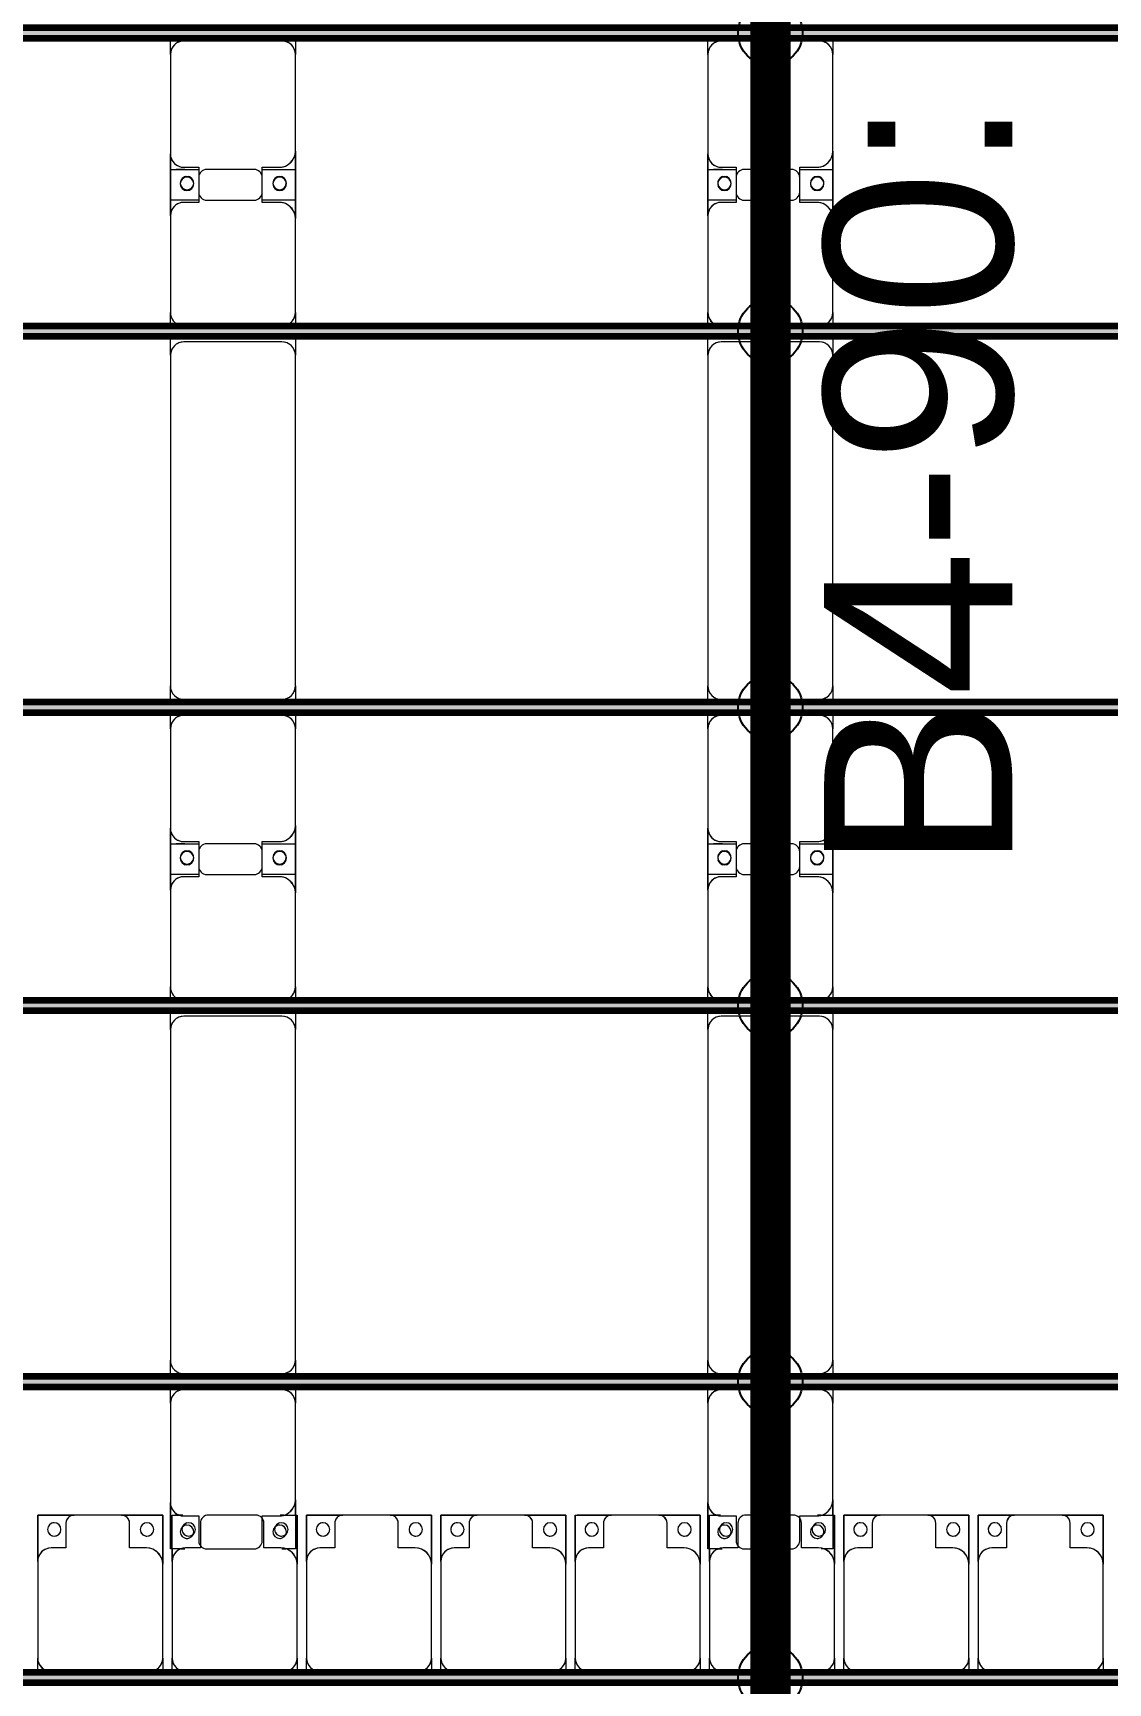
# Model space of a CAD drawing. Header units: millimetres. Extents: x -291190 to 146725, y 19759 to 185158.
# Drawn here: x -41923 to -37923, y 85792 to 91933 of the extents above; entities that cross this region are included whole.
import ezdxf

# ---------------------------------------------------------------- set-up
doc = ezdxf.new("R2010")
doc.units = ezdxf.units.MM
doc.layers.add('A-GENM', color=13, linetype='Continuous', lineweight=9)
doc.layers.add('S-BEAM', color=12, linetype='Continuous', lineweight=9)
doc.layers.add('GC-GHI CHU', color=2, linetype='Continuous')
doc.layers.add('GC-HOP 40x60 GIA CUONG', color=1, linetype='Continuous')
doc.styles.add('GC_VN', font='arial.ttf')

# ---------------------------------------------------------------- blocks, each defined once
blk = doc.blocks.new('Dai phao do pin - DẢI PHAO ĐỠ PIN-V18-KHUNG KẾT CẤU BÈ PIN 4')
at = {"layer": 'A-GENM', "color": 7}
for p, q in [((63459.9, 241.6), (63519.7, 241.6)), ((63459.9, 241.6), (63519.7, 241.6)), ((63469.7, 191.6), (63469.7, -173.4)), ((63879.7, 241.6), (63519.7, 241.6)), ((63879.7, 241.6), (64062.2, 241.6)), ((64062.2, 241.6), (63879.7, 241.6)), ((63947.8, 241.6), (64130.3, 241.6)), ((63947.8, 116.2), (63947.8, 241.6)), ((64130.3, 241.6), (63947.8, 241.6)), ((64062.2, 241.6), (64062.2, 116.2)), ((64480.3, 241.6), (64130.3, 241.6)), ((64480.3, 241.6), (64529.9, 241.6)), ((64480.3, 241.6), (64529.9, 241.6)), ((64569.9, 241.6), (64639.7, 241.6)), ((64569.9, 241.6), (64639.7, 241.6)), ((64589.7, 191.6), (64589.7, -173.4)), ((65870.3, 241.6), (64639.7, 241.6)), ((65870.3, 241.6), (65929.9, 241.6)), ((65870.3, 241.6), (65929.9, 241.6)), ((65920.3, -173.4), (65920.3, 191.6)), ((65969.9, 241.6), (66029.7, 241.6)), ((65969.9, 241.6), (66029.7, 241.6)), ((65979.7, 191.6), (65979.7, -173.4)), ((66389.7, 241.6), (66029.7, 241.6)), ((66389.7, 241.6), (66572.2, 241.6)), ((66572.2, 241.6), (66389.7, 241.6)), ((66457.8, 241.6), (66640.3, 241.6)), ((66457.8, 116.2), (66457.8, 241.6)), ((66640.3, 241.6), (66457.8, 241.6)), ((66572.2, 241.6), (66572.2, 116.2)), ((66990.3, 241.6), (66640.3, 241.6)), ((66990.3, 241.6), (67039.9, 241.6)), ((66990.3, 241.6), (67039.9, 241.6)), ((67079.9, 241.6), (67149.7, 241.6)), ((67079.9, 241.6), (67149.7, 241.6)), ((67099.7, 191.6), (67099.7, -173.4)), ((68380.3, 241.6), (67149.7, 241.6)), ((68380.3, 241.6), (68439.9, 241.6)), ((68380.3, 241.6), (68439.9, 241.6)), ((68430.3, -173.4), (68430.3, 191.6)), ((68479.9, 241.6), (68539.7, 241.6)), ((68479.9, 241.6), (68539.7, 241.6)), ((68489.7, 191.6), (68489.7, -173.4)), ((68899.7, 241.6), (68539.7, 241.6)), ((68899.7, 241.6), (69082.2, 241.6)), ((68956.8, 241.6), (68899.7, 241.6)), ((69082.2, 241.6), (69082.2, 198.3)), ((63939.7, 118.2), (63939.7, 181.6)), ((64070.3, 181.6), (64070.3, 118.2)), ((66449.7, 118.2), (66449.7, 181.6)), ((66580.3, 181.6), (66580.3, 118.2)), ((68959.7, 118.2), (68959.7, 181.6)), ((64032.2, 118.2), (63939.7, 118.2)), ((63947.8, 88.2), (63947.8, -88.2)), ((64070.3, 118.2), (63977.8, 118.2)), ((64062.2, -88.2), (64062.2, 88.2)), ((66542.2, 118.2), (66449.7, 118.2)), ((66457.8, 88.2), (66457.8, -88.2)), ((66580.3, 118.2), (66487.8, 118.2)), ((66572.2, -88.2), (66572.2, 88.2)), ((69052.2, 118.2), (68959.7, 118.2)), ((69082.2, -88.2), (69082.2, 88.2)), ((63939.7, -173.4), (63939.7, -118.2)), ((63939.7, -118.2), (64032.2, -118.2)), ((63947.8, -223.4), (63947.8, -116.2)), ((63977.8, -118.2), (64070.3, -118.2)), ((64062.2, -116.2), (64062.2, -223.4)), ((64070.3, -118.2), (64070.3, -173.4)), ((66449.7, -173.4), (66449.7, -118.2)), ((66449.7, -118.2), (66542.2, -118.2)), ((66457.8, -223.4), (66457.8, -116.2)), ((66487.8, -118.2), (66580.3, -118.2)), ((66572.2, -116.2), (66572.2, -223.4)), ((66580.3, -118.2), (66580.3, -173.4)), ((68959.7, -173.4), (68959.7, -118.2)), ((68959.7, -118.2), (69052.2, -118.2)), ((63947.8, -169.2), (63947.8, -202)), ((66457.8, -169.2), (66457.8, -202)), ((69082.2, -170.3), (69082.2, -223.4)), ((69082.2, -183.7), (69082.2, -170.3)), ((63519.7, -223.4), (63459.9, -223.4)), ((63519.7, -223.4), (63459.9, -223.4)), ((63519.7, -223.4), (63889.7, -223.4)), ((64062.2, -223.4), (63889.7, -223.4)), ((63889.7, -223.4), (64062.2, -223.4)), ((64120.3, -223.4), (63947.8, -223.4)), ((63947.8, -223.4), (64120.3, -223.4)), ((64120.3, -223.4), (64480.3, -223.4)), ((64529.9, -223.4), (64480.3, -223.4)), ((64529.9, -223.4), (64480.3, -223.4)), ((64639.7, -223.4), (64569.9, -223.4)), ((64639.7, -223.4), (64569.9, -223.4)), ((64639.7, -223.4), (65870.3, -223.4)), ((65929.9, -223.4), (65870.3, -223.4)), ((65929.9, -223.4), (65870.3, -223.4)), ((66029.7, -223.4), (65969.9, -223.4)), ((66029.7, -223.4), (65969.9, -223.4)), ((66029.7, -223.4), (66399.7, -223.4)), ((66572.2, -223.4), (66399.7, -223.4)), ((66399.7, -223.4), (66572.2, -223.4)), ((66630.3, -223.4), (66457.8, -223.4)), ((66457.8, -223.4), (66630.3, -223.4)), ((66630.3, -223.4), (66990.3, -223.4)), ((67039.9, -223.4), (66990.3, -223.4)), ((67039.9, -223.4), (66990.3, -223.4)), ((67149.7, -223.4), (67079.9, -223.4)), ((67149.7, -223.4), (67079.9, -223.4)), ((67149.7, -223.4), (68380.3, -223.4)), ((68439.9, -223.4), (68380.3, -223.4)), ((68439.9, -223.4), (68380.3, -223.4)), ((68539.7, -223.4), (68479.9, -223.4)), ((68539.7, -223.4), (68479.9, -223.4)), ((68539.7, -223.4), (68909.7, -223.4)), ((69082.2, -223.4), (68909.7, -223.4)), ((68909.7, -223.4), (69082.2, -223.4))]:
    blk.add_line(p, q, dxfattribs=at)
for centre, radius, start, end in [((63519.7, 191.6), 50, 90, 180), ((63519.7, 191.6), 50, 105, 172.25633), ((63879.7, 181.6), 60, 360, 90), ((63879.7, 181.6), 60, 45, 60), ((63879.7, 181.6), 60, 360, 60), ((63879.7, 181.6), 60, 45, 60), ((63998.6, 183.2), 25, 0, 180), ((63998.6, 183.2), 25, 360, 165), ((64001.4, 183.2), 25, 360, 180), ((64001.4, 183.2), 25, 90, 180), ((64001.4, 183.2), 25, 15, 75), ((64130.3, 181.6), 60, 90, 180), ((64130.3, 181.6), 60, 120, 180), ((64480.3, 191.6), 50, 360, 90), ((64480.3, 191.6), 50, 7.74367, 75), ((64639.7, 191.6), 50, 90, 180), ((64639.7, 191.6), 50, 150, 165), ((64639.7, 191.6), 50, 105, 120), ((65870.3, 191.6), 50, 360, 90), ((65870.3, 191.6), 50, 60, 90), ((65870.3, 191.6), 50, 15, 30), ((66029.7, 191.6), 50, 90, 180), ((66029.7, 191.6), 50, 105, 172.25633), ((66389.7, 181.6), 60, 360, 90), ((66389.7, 181.6), 60, 45, 60), ((66389.7, 181.6), 60, 360, 60), ((66389.7, 181.6), 60, 45, 60), ((66508.6, 183.2), 25, 0, 180), ((66508.6, 183.2), 25, 360, 165), ((66511.4, 183.2), 25, 0, 180), ((66511.4, 183.2), 25, 90, 180), ((66511.4, 183.2), 25, 15, 75), ((66640.3, 181.6), 60, 90, 180), ((66640.3, 181.6), 60, 120, 180), ((66990.3, 191.6), 50, 360, 90), ((66990.3, 191.6), 50, 7.74367, 75), ((67149.7, 191.6), 50, 90, 180), ((67149.7, 191.6), 50, 150, 165), ((67149.7, 191.6), 50, 105, 120), ((68380.3, 191.6), 50, 360, 90), ((68380.3, 191.6), 50, 60, 90), ((68380.3, 191.6), 50, 15, 30), ((68539.7, 191.6), 50, 90, 180), ((68539.7, 191.6), 50, 105, 172.25633), ((68899.7, 181.6), 60, 360, 90), ((68899.7, 181.6), 60, 45, 60), ((68899.7, 181.6), 60, 360, 60), ((68899.7, 181.6), 60, 45, 60), ((69018.6, 183.2), 25, 0, 180), ((69018.6, 183.2), 25, 60, 165), ((69018.6, 183.2), 25, 37.48356, 45), ((69018.6, 183.2), 25, 360, 15), ((63998.6, 183.2), 25, 180, 360), ((64001.4, 183.2), 25, 180, 0), ((64001.4, 183.2), 25, 180, 270), ((63998.6, 183.2), 25, 210, 255), ((63998.6, 183.2), 25, 270, 360), ((64001.4, 183.2), 25, 285, 330), ((66508.6, 183.2), 25, 180, 0), ((66511.4, 183.2), 25, 180, 0), ((66511.4, 183.2), 25, 180, 270), ((66508.6, 183.2), 25, 210, 255), ((66508.6, 183.2), 25, 270, 360), ((66511.4, 183.2), 25, 285, 330), ((69018.6, 183.2), 25, 180, 0), ((69018.6, 183.2), 25, 180, 195), ((69018.6, 183.2), 25, 210, 255), ((69018.6, 183.2), 25, 285, 315), ((63977.8, 88.2), 30, 90, 180), ((64032.2, 88.2), 30, 360, 90), ((66487.8, 88.2), 30, 90, 180), ((66542.2, 88.2), 30, 360, 90), ((69052.2, 88.2), 30, 360, 90), ((63977.8, -88.2), 30, 180, 270), ((64032.2, -88.2), 30, 270, 360), ((66487.8, -88.2), 30, 180, 270), ((66542.2, -88.2), 30, 270, 360), ((69052.2, -88.2), 30, 270, 360), ((69052.2, -88.2), 30, 285, 300), ((63519.7, -173.4), 50, 180, 270), ((63519.7, -173.4), 50, 180, 255), ((63889.7, -173.4), 50, 270, 360), ((63889.7, -173.4), 50, 285, 360), ((63889.7, -173.4), 50, 315, 0), ((63889.7, -173.4), 50, 315, 0), ((63998.6, -161.8), 25, 0, 180), ((63998.6, -161.8), 25, 180, 360), ((63998.6, -161.8), 25, 105, 165), ((63998.6, -161.8), 25, 195, 360), ((64001.4, -161.8), 25, 0, 180), ((64001.4, -161.8), 25, 105, 180), ((64001.4, -161.8), 25, 180, 0), ((64001.4, -161.8), 25, 180, 270), ((63998.6, -161.8), 25, 360, 75), ((64001.4, -161.8), 25, 15, 75), ((64001.4, -161.8), 25, 285, 345), ((64120.3, -173.4), 50, 180, 270), ((64120.3, -173.4), 50, 180, 255), ((64639.7, -173.4), 50, 180, 270), ((64639.7, -173.4), 50, 180, 210), ((65870.3, -173.4), 50, 270, 360), ((65870.3, -173.4), 50, 330, 360), ((66029.7, -173.4), 50, 180, 270), ((66029.7, -173.4), 50, 180, 255), ((66399.7, -173.4), 50, 270, 360), ((66399.7, -173.4), 50, 285, 360), ((66399.7, -173.4), 50, 315, 0), ((66399.7, -173.4), 50, 315, 0), ((66508.6, -161.8), 25, 0, 180), ((66508.6, -161.8), 25, 180, 0), ((66508.6, -161.8), 25, 105, 165), ((66508.6, -161.8), 25, 195, 360), ((66511.4, -161.8), 25, 0, 180), ((66511.4, -161.8), 25, 105, 180), ((66511.4, -161.8), 25, 180, 360), ((66511.4, -161.8), 25, 180, 270), ((66508.6, -161.8), 25, 360, 75), ((66511.4, -161.8), 25, 15, 75), ((66511.4, -161.8), 25, 285, 345), ((66630.3, -173.4), 50, 180, 270), ((66630.3, -173.4), 50, 180, 255), ((67149.7, -173.4), 50, 180, 270), ((67149.7, -173.4), 50, 180, 210), ((68380.3, -173.4), 50, 270, 360), ((68380.3, -173.4), 50, 330, 360), ((68539.7, -173.4), 50, 180, 270), ((68539.7, -173.4), 50, 180, 255), ((68909.7, -173.4), 50, 270, 360), ((68909.7, -173.4), 50, 285, 360), ((69018.6, -161.8), 25, 0, 180), ((69018.6, -161.8), 25, 180, 0), ((69018.6, -161.8), 25, 180, 240), ((69018.6, -161.8), 25, 105, 165), ((69018.6, -161.8), 25, 45, 90), ((69018.6, -161.8), 25, 300, 315), ((69018.6, -161.8), 25, 360, 15), ((69018.6, -161.8), 25, 345, 360), ((64120.3, -173.4), 50, 210, 225), ((64120.3, -173.4), 50, 210, 225), ((64480.3, -173.4), 50, 270, 345), ((64480.3, -173.4), 50, 285, 345), ((64639.7, -173.4), 50, 240, 270), ((65870.3, -173.4), 50, 285, 300), ((66630.3, -173.4), 50, 210, 225), ((66630.3, -173.4), 50, 210, 225), ((66990.3, -173.4), 50, 270, 345), ((66990.3, -173.4), 50, 285, 345), ((67149.7, -173.4), 50, 240, 270), ((68380.3, -173.4), 50, 285, 300), ((68909.7, -173.4), 50, 315, 330), ((68909.7, -173.4), 50, 315, 330)]:
    blk.add_arc(centre, radius, start, end, dxfattribs=at)
blk = doc.blocks.new('Dai phao do pin - DẢI PHAO ĐỠ PIN-51784-KHUNG KẾT CẤU BÈ PIN 4')
at = {"layer": 'A-GENM', "color": 7}
for p, q in [((63459.9, 241.6), (63519.7, 241.6)), ((63459.9, 241.6), (63519.7, 241.6)), ((63469.7, 191.6), (63469.7, -173.4)), ((63879.7, 241.6), (63519.7, 241.6)), ((63879.7, 241.6), (64062.2, 241.6)), ((64062.2, 241.6), (63879.7, 241.6)), ((63947.8, 241.6), (64130.3, 241.6)), ((63947.8, 116.2), (63947.8, 241.6)), ((64130.3, 241.6), (63947.8, 241.6)), ((64062.2, 241.6), (64062.2, 116.2)), ((64480.3, 241.6), (64130.3, 241.6)), ((64480.3, 241.6), (64529.9, 241.6)), ((64480.3, 241.6), (64529.9, 241.6)), ((64569.9, 241.6), (64639.7, 241.6)), ((64569.9, 241.6), (64639.7, 241.6)), ((64589.7, 191.6), (64589.7, -173.4)), ((65870.3, 241.6), (64639.7, 241.6)), ((65870.3, 241.6), (65929.9, 241.6)), ((65870.3, 241.6), (65929.9, 241.6)), ((65920.3, -173.4), (65920.3, 191.6)), ((65969.9, 241.6), (66029.7, 241.6)), ((65969.9, 241.6), (66029.7, 241.6)), ((65979.7, 191.6), (65979.7, -173.4)), ((66389.7, 241.6), (66029.7, 241.6)), ((66389.7, 241.6), (66572.2, 241.6)), ((66572.2, 241.6), (66389.7, 241.6)), ((66457.8, 241.6), (66640.3, 241.6)), ((66457.8, 116.2), (66457.8, 241.6)), ((66640.3, 241.6), (66457.8, 241.6)), ((66572.2, 241.6), (66572.2, 116.2)), ((66990.3, 241.6), (66640.3, 241.6)), ((66990.3, 241.6), (67039.9, 241.6)), ((66990.3, 241.6), (67039.9, 241.6)), ((67079.9, 241.6), (67149.7, 241.6)), ((67079.9, 241.6), (67149.7, 241.6)), ((67099.7, 191.6), (67099.7, -173.4)), ((68380.3, 241.6), (67149.7, 241.6)), ((68380.3, 241.6), (68439.9, 241.6)), ((68380.3, 241.6), (68439.9, 241.6)), ((68430.3, -173.4), (68430.3, 191.6)), ((68479.9, 241.6), (68539.7, 241.6)), ((68479.9, 241.6), (68539.7, 241.6)), ((68489.7, 191.6), (68489.7, -173.4)), ((68899.7, 241.6), (68539.7, 241.6)), ((68899.7, 241.6), (69082.2, 241.6)), ((68956.8, 241.6), (68899.7, 241.6)), ((69082.2, 241.6), (69082.2, 191.1)), ((69082.2, 191.1), (69082.2, 206.3)), ((63939.7, 118.2), (63939.7, 181.6)), ((64070.3, 181.6), (64070.3, 118.2)), ((66449.7, 118.2), (66449.7, 181.6)), ((66580.3, 181.6), (66580.3, 118.2)), ((68959.7, 118.2), (68959.7, 181.6)), ((64032.2, 118.2), (63939.7, 118.2)), ((63947.8, 88.2), (63947.8, -88.2)), ((64070.3, 118.2), (63977.8, 118.2)), ((64062.2, -88.2), (64062.2, 88.2)), ((66542.2, 118.2), (66449.7, 118.2)), ((66457.8, 88.2), (66457.8, -88.2)), ((66580.3, 118.2), (66487.8, 118.2)), ((66572.2, -88.2), (66572.2, 88.2)), ((69052.2, 118.2), (68959.7, 118.2)), ((69082.2, -88.2), (69082.2, 88.2)), ((63939.7, -173.4), (63939.7, -118.2)), ((63939.7, -118.2), (64032.2, -118.2)), ((63947.8, -223.4), (63947.8, -116.2)), ((63977.8, -118.2), (64070.3, -118.2)), ((64062.2, -116.2), (64062.2, -223.4)), ((64070.3, -118.2), (64070.3, -173.4)), ((66449.7, -173.4), (66449.7, -118.2)), ((66449.7, -118.2), (66542.2, -118.2)), ((66457.8, -223.4), (66457.8, -116.2)), ((66487.8, -118.2), (66580.3, -118.2)), ((66572.2, -116.2), (66572.2, -223.4)), ((66580.3, -118.2), (66580.3, -173.4)), ((68959.7, -173.4), (68959.7, -118.2)), ((68959.7, -118.2), (69052.2, -118.2)), ((63947.8, -169.2), (63947.8, -202)), ((66457.8, -169.2), (66457.8, -202)), ((69082.2, -170.3), (69082.2, -223.4)), ((69082.2, -183.7), (69082.2, -170.3)), ((63519.7, -223.4), (63459.9, -223.4)), ((63519.7, -223.4), (63459.9, -223.4)), ((63519.7, -223.4), (63889.7, -223.4)), ((64062.2, -223.4), (63889.7, -223.4)), ((63889.7, -223.4), (64062.2, -223.4)), ((64120.3, -223.4), (63947.8, -223.4)), ((63947.8, -223.4), (64120.3, -223.4)), ((64120.3, -223.4), (64480.3, -223.4)), ((64529.9, -223.4), (64480.3, -223.4)), ((64529.9, -223.4), (64480.3, -223.4)), ((64639.7, -223.4), (64569.9, -223.4)), ((64639.7, -223.4), (64569.9, -223.4)), ((64639.7, -223.4), (65870.3, -223.4)), ((65929.9, -223.4), (65870.3, -223.4)), ((65929.9, -223.4), (65870.3, -223.4)), ((66029.7, -223.4), (65969.9, -223.4)), ((66029.7, -223.4), (65969.9, -223.4)), ((66029.7, -223.4), (66399.7, -223.4)), ((66572.2, -223.4), (66399.7, -223.4)), ((66399.7, -223.4), (66572.2, -223.4)), ((66630.3, -223.4), (66457.8, -223.4)), ((66457.8, -223.4), (66630.3, -223.4)), ((66630.3, -223.4), (66990.3, -223.4)), ((67039.9, -223.4), (66990.3, -223.4)), ((67039.9, -223.4), (66990.3, -223.4)), ((67149.7, -223.4), (67079.9, -223.4)), ((67149.7, -223.4), (67079.9, -223.4)), ((67149.7, -223.4), (68380.3, -223.4)), ((68439.9, -223.4), (68380.3, -223.4)), ((68439.9, -223.4), (68380.3, -223.4)), ((68539.7, -223.4), (68479.9, -223.4)), ((68539.7, -223.4), (68479.9, -223.4)), ((68539.7, -223.4), (68909.7, -223.4)), ((69082.2, -223.4), (68909.7, -223.4)), ((68909.7, -223.4), (69082.2, -223.4))]:
    blk.add_line(p, q, dxfattribs=at)
for centre, radius, start, end in [((63519.7, 191.6), 50, 90, 180), ((63519.7, 191.6), 50, 105, 180), ((63879.7, 181.6), 60, 360, 90), ((63879.7, 181.6), 60, 45, 60), ((63879.7, 181.6), 60, 360, 60), ((63879.7, 181.6), 60, 45, 60), ((63998.6, 183.2), 25, 0, 180), ((63998.6, 183.2), 25, 360, 165), ((64001.4, 183.2), 25, 360, 180), ((64001.4, 183.2), 25, 90, 180), ((64001.4, 183.2), 25, 15, 75), ((64130.3, 181.6), 60, 90, 180), ((64130.3, 181.6), 60, 120, 180), ((64480.3, 191.6), 50, 15, 90), ((64480.3, 191.6), 50, 15, 75), ((64639.7, 191.6), 50, 90, 180), ((64639.7, 191.6), 50, 150, 180), ((64639.7, 191.6), 50, 105, 120), ((65870.3, 191.6), 50, 360, 90), ((65870.3, 191.6), 50, 60, 90), ((65870.3, 191.6), 50, 15, 30), ((66029.7, 191.6), 50, 90, 180), ((66029.7, 191.6), 50, 105, 180), ((66389.7, 181.6), 60, 360, 90), ((66389.7, 181.6), 60, 45, 60), ((66389.7, 181.6), 60, 360, 60), ((66389.7, 181.6), 60, 45, 60), ((66508.6, 183.2), 25, 0, 180), ((66508.6, 183.2), 25, 360, 165), ((66511.4, 183.2), 25, 0, 180), ((66511.4, 183.2), 25, 90, 180), ((66511.4, 183.2), 25, 15, 75), ((66640.3, 181.6), 60, 90, 180), ((66640.3, 181.6), 60, 120, 180), ((66990.3, 191.6), 50, 15, 90), ((66990.3, 191.6), 50, 15, 75), ((67149.7, 191.6), 50, 90, 180), ((67149.7, 191.6), 50, 150, 180), ((67149.7, 191.6), 50, 105, 120), ((68380.3, 191.6), 50, 360, 90), ((68380.3, 191.6), 50, 60, 90), ((68380.3, 191.6), 50, 15, 30), ((68539.7, 191.6), 50, 90, 180), ((68539.7, 191.6), 50, 105, 180), ((68899.7, 181.6), 60, 360, 90), ((68899.7, 181.6), 60, 45, 60), ((68899.7, 181.6), 60, 360, 60), ((68899.7, 181.6), 60, 45, 60), ((69018.6, 183.2), 25, 0, 180), ((69018.6, 183.2), 25, 60, 165), ((69018.6, 183.2), 25, 360, 15), ((63998.6, 183.2), 25, 180, 360), ((64001.4, 183.2), 25, 180, 0), ((64001.4, 183.2), 25, 180, 270), ((63998.6, 183.2), 25, 210, 255), ((63998.6, 183.2), 25, 270, 360), ((64001.4, 183.2), 25, 285, 330), ((66508.6, 183.2), 25, 180, 0), ((66511.4, 183.2), 25, 180, 0), ((66511.4, 183.2), 25, 180, 270), ((66508.6, 183.2), 25, 210, 255), ((66508.6, 183.2), 25, 270, 360), ((66511.4, 183.2), 25, 285, 330), ((69018.6, 183.2), 25, 180, 0), ((69018.6, 183.2), 25, 180, 195), ((69018.6, 183.2), 25, 210, 255), ((69018.6, 183.2), 25, 285, 315), ((63977.8, 88.2), 30, 90, 180), ((64032.2, 88.2), 30, 360, 90), ((66487.8, 88.2), 30, 90, 180), ((66542.2, 88.2), 30, 360, 90), ((69052.2, 88.2), 30, 360, 90), ((63977.8, -88.2), 30, 180, 270), ((64032.2, -88.2), 30, 270, 360), ((66487.8, -88.2), 30, 180, 270), ((66542.2, -88.2), 30, 270, 360), ((69052.2, -88.2), 30, 270, 360), ((69052.2, -88.2), 30, 285, 300), ((63519.7, -173.4), 50, 180, 270), ((63519.7, -173.4), 50, 180, 255), ((63889.7, -173.4), 50, 270, 360), ((63889.7, -173.4), 50, 285, 360), ((63889.7, -173.4), 50, 315, 0), ((63889.7, -173.4), 50, 315, 0), ((63998.6, -161.8), 25, 0, 180), ((63998.6, -161.8), 25, 180, 360), ((63998.6, -161.8), 25, 105, 165), ((63998.6, -161.8), 25, 195, 360), ((64001.4, -161.8), 25, 0, 180), ((64001.4, -161.8), 25, 105, 180), ((64001.4, -161.8), 25, 180, 0), ((64001.4, -161.8), 25, 180, 270), ((63998.6, -161.8), 25, 360, 75), ((64001.4, -161.8), 25, 15, 75), ((64001.4, -161.8), 25, 285, 345), ((64120.3, -173.4), 50, 180, 270), ((64120.3, -173.4), 50, 180, 255), ((64639.7, -173.4), 50, 180, 270), ((64639.7, -173.4), 50, 180, 210), ((65870.3, -173.4), 50, 270, 360), ((65870.3, -173.4), 50, 330, 360), ((66029.7, -173.4), 50, 180, 270), ((66029.7, -173.4), 50, 180, 255), ((66399.7, -173.4), 50, 270, 360), ((66399.7, -173.4), 50, 285, 360), ((66399.7, -173.4), 50, 315, 0), ((66399.7, -173.4), 50, 315, 0), ((66508.6, -161.8), 25, 0, 180), ((66508.6, -161.8), 25, 180, 0), ((66508.6, -161.8), 25, 105, 165), ((66508.6, -161.8), 25, 195, 360), ((66511.4, -161.8), 25, 0, 180), ((66511.4, -161.8), 25, 105, 180), ((66511.4, -161.8), 25, 180, 360), ((66511.4, -161.8), 25, 180, 270), ((66508.6, -161.8), 25, 360, 75), ((66511.4, -161.8), 25, 15, 75), ((66511.4, -161.8), 25, 285, 345), ((66630.3, -173.4), 50, 180, 270), ((66630.3, -173.4), 50, 180, 255), ((67149.7, -173.4), 50, 180, 270), ((67149.7, -173.4), 50, 180, 210), ((68380.3, -173.4), 50, 270, 360), ((68380.3, -173.4), 50, 330, 360), ((68539.7, -173.4), 50, 180, 270), ((68539.7, -173.4), 50, 180, 255), ((68909.7, -173.4), 50, 270, 360), ((68909.7, -173.4), 50, 285, 360), ((69018.6, -161.8), 25, 0, 180), ((69018.6, -161.8), 25, 180, 0), ((69018.6, -161.8), 25, 180, 240), ((69018.6, -161.8), 25, 105, 165), ((69018.6, -161.8), 25, 45, 90), ((69018.6, -161.8), 25, 300, 315), ((69018.6, -161.8), 25, 360, 15), ((69018.6, -161.8), 25, 345, 360), ((64120.3, -173.4), 50, 210, 225), ((64120.3, -173.4), 50, 210, 225), ((64480.3, -173.4), 50, 270, 345), ((64480.3, -173.4), 50, 285, 345), ((64639.7, -173.4), 50, 240, 270), ((65870.3, -173.4), 50, 285, 300), ((66630.3, -173.4), 50, 210, 225), ((66630.3, -173.4), 50, 210, 225), ((66990.3, -173.4), 50, 270, 345), ((66990.3, -173.4), 50, 285, 345), ((67149.7, -173.4), 50, 240, 270), ((68380.3, -173.4), 50, 285, 300), ((68909.7, -173.4), 50, 315, 330), ((68909.7, -173.4), 50, 315, 330)]:
    blk.add_arc(centre, radius, start, end, dxfattribs=at)
blk = doc.blocks.new('Dầm C52 - Dầm C52-73881-KHUNG KẾT CẤU BÈ PIN 4')
at = {"layer": 'S-BEAM', "lineweight": 140}
blk.add_hatch(color=1, dxfattribs=at).paths.add_polyline_path([(-173700.3, 20), (-174539.9, 20), (-174539.9, -20), (174539.9, -20), (174539.9, 20), (-171883.4, 20)])
at = {"layer": 'S-BEAM', "color": 1, "lineweight": 140}
for p, q in [((-174539.9, 20), (174539.9, 20)), ((174539.9, -20), (-174539.9, -20))]:
    blk.add_line(p, q, dxfattribs=at)
blk = doc.blocks.new('Dầm C52 - Dầm C52-73882-KHUNG KẾT CẤU BÈ PIN 4')
at = {"layer": 'S-BEAM', "lineweight": 140}
blk.add_hatch(color=1, dxfattribs=at).paths.add_polyline_path([(-173700.3, 20), (-174539.9, 20), (-174539.9, -20), (174500.8, -20), (174500.8, 20), (-172791.8, 20)])
at = {"layer": 'S-BEAM', "color": 1, "lineweight": 140}
for p, q in [((-174539.9, 20), (174500.8, 20)), ((174500.8, -20), (-174539.9, -20))]:
    blk.add_line(p, q, dxfattribs=at)
blk = doc.blocks.new('Dầm C52 - Dầm C52-V25-KHUNG KẾT CẤU BÈ PIN 4')
at = {"layer": 'S-BEAM', "lineweight": 140}
blk.add_hatch(color=1, dxfattribs=at).paths.add_polyline_path([(-173700.3, 20), (-174539.9, 20), (-174539.9, -20), (174539.9, -20), (174539.9, 20), (-172791.8, 20)])
at = {"layer": 'S-BEAM', "color": 1, "lineweight": 140}
for p, q in [((-174539.9, 20), (174539.9, 20)), ((174539.9, -20), (-174539.9, -20))]:
    blk.add_line(p, q, dxfattribs=at)
blk = doc.blocks.new('Dải phao đi lại kèm đỡ invester - DẢI PHAO ĐI LẠI-65799-KHUNG KẾT CẤU BÈ PIN 4')
at = {"layer": 'A-GENM', "color": 7}
for p, q in [((102758.4, -779.7), (102758.4, -727.1)), ((102758.4, -779.7), (102758.4, -727.1)), ((103173.4, -729.7), (102808.4, -729.7)), ((103223.4, -727.1), (103223.4, -779.7)), ((103223.4, -727.1), (103223.4, -779.7)), ((103258.4, -779.7), (103258.4, -727.1)), ((103258.4, -779.7), (103258.4, -727.1)), ((103673.4, -729.7), (103308.4, -729.7)), ((103723.4, -727.1), (103723.4, -779.7)), ((103723.4, -727.1), (103723.4, -779.7)), ((103758.4, -779.7), (103758.4, -727.1)), ((103758.4, -779.7), (103758.4, -727.1)), ((104173.4, -729.7), (103808.4, -729.7)), ((104223.4, -727.1), (104223.4, -779.7)), ((104223.4, -727.1), (104223.4, -779.7)), ((104258.4, -779.7), (104258.4, -727.1)), ((104258.4, -779.7), (104258.4, -727.1)), ((104673.4, -729.7), (104308.4, -729.7)), ((104723.4, -727.1), (104723.4, -779.7)), ((104723.4, -727.1), (104723.4, -779.7)), ((104758.4, -779.7), (104758.4, -727.1)), ((104758.4, -779.7), (104758.4, -727.1)), ((105173.4, -729.7), (104808.4, -729.7)), ((105223.4, -727.1), (105223.4, -779.7)), ((105223.4, -727.1), (105223.4, -779.7)), ((105258.4, -779.7), (105258.4, -727.1)), ((105258.4, -779.7), (105258.4, -727.1)), ((105673.4, -729.7), (105308.4, -729.7)), ((105723.4, -727.1), (105723.4, -779.7)), ((105723.4, -727.1), (105723.4, -779.7)), ((105758.4, -779.7), (105758.4, -727.1)), ((105758.4, -779.7), (105758.4, -727.1)), ((106173.4, -729.7), (105808.4, -729.7)), ((106223.4, -727.1), (106223.4, -779.7)), ((106223.4, -727.1), (106223.4, -779.7)), ((106258.4, -779.7), (106258.4, -727.1)), ((106258.4, -779.7), (106258.4, -727.1)), ((106673.4, -729.7), (106308.4, -729.7)), ((106723.4, -727.1), (106723.4, -779.7)), ((106723.4, -727.1), (106723.4, -779.7)), ((102758.4, -779.7), (102758.4, -1129.7)), ((103223.4, -1139.7), (103223.4, -779.7)), ((103258.4, -779.7), (103258.4, -1129.7)), ((103723.4, -1139.7), (103723.4, -779.7)), ((103758.4, -779.7), (103758.4, -1129.7)), ((104223.4, -1139.7), (104223.4, -779.7)), ((104258.4, -779.7), (104258.4, -1129.7)), ((104723.4, -1139.7), (104723.4, -779.7)), ((104758.4, -779.7), (104758.4, -1129.7)), ((105223.4, -1139.7), (105223.4, -779.7)), ((105258.4, -779.7), (105258.4, -1129.7)), ((105723.4, -1139.7), (105723.4, -779.7)), ((105758.4, -779.7), (105758.4, -1129.7)), ((106223.4, -1139.7), (106223.4, -779.7)), ((106258.4, -779.7), (106258.4, -1129.7)), ((106723.4, -1139.7), (106723.4, -779.7)), ((102758.4, -1312.2), (102758.4, -1129.7)), ((102758.4, -1129.7), (102758.4, -1312.2)), ((103223.4, -1139.7), (103223.4, -1312.2)), ((103223.4, -1312.2), (103223.4, -1139.7)), ((103258.4, -1312.2), (103258.4, -1129.7)), ((103258.4, -1129.7), (103258.4, -1312.2)), ((103723.4, -1139.7), (103723.4, -1312.2)), ((103723.4, -1312.2), (103723.4, -1139.7)), ((103758.4, -1312.2), (103758.4, -1129.7)), ((103758.4, -1129.7), (103758.4, -1312.2)), ((104223.4, -1139.7), (104223.4, -1312.2)), ((104223.4, -1187.3), (104223.4, -1139.7)), ((104258.4, -1312.2), (104258.4, -1129.7)), ((104258.4, -1129.7), (104258.4, -1312.2)), ((104723.4, -1139.7), (104723.4, -1312.2)), ((104723.4, -1312.2), (104723.4, -1139.7)), ((104758.4, -1312.2), (104758.4, -1129.7)), ((104758.4, -1129.7), (104758.4, -1312.2)), ((105223.4, -1139.7), (105223.4, -1312.2)), ((105223.4, -1312.2), (105223.4, -1139.7)), ((105258.4, -1312.2), (105258.4, -1129.7)), ((105258.4, -1129.7), (105258.4, -1312.2)), ((105723.4, -1139.7), (105723.4, -1312.2)), ((105723.4, -1312.2), (105723.4, -1139.7)), ((105758.4, -1312.2), (105758.4, -1129.7)), ((105758.4, -1129.7), (105758.4, -1312.2)), ((106223.4, -1139.7), (106223.4, -1312.2)), ((106223.4, -1187.3), (106223.4, -1139.7)), ((106258.4, -1312.2), (106258.4, -1129.7)), ((106258.4, -1129.7), (106258.4, -1312.2)), ((106723.4, -1139.7), (106723.4, -1312.2)), ((106723.4, -1312.2), (106723.4, -1139.7)), ((102818.4, -1189.7), (102881.8, -1189.7)), ((102881.8, -1189.7), (102881.8, -1282.2)), ((103118.2, -1282.2), (103118.2, -1189.7)), ((103118.2, -1189.7), (103173.4, -1189.7)), ((103318.4, -1189.7), (103381.8, -1189.7)), ((103381.8, -1189.7), (103381.8, -1282.2)), ((103618.2, -1282.2), (103618.2, -1189.7)), ((103618.2, -1189.7), (103673.4, -1189.7)), ((103818.4, -1189.7), (103881.8, -1189.7)), ((103881.8, -1189.7), (103881.8, -1282.2)), ((104118.2, -1282.2), (104118.2, -1189.7)), ((104118.2, -1189.7), (104173.4, -1189.7)), ((104318.4, -1189.7), (104381.8, -1189.7)), ((104381.8, -1189.7), (104381.8, -1282.2)), ((104618.2, -1282.2), (104618.2, -1189.7)), ((104618.2, -1189.7), (104673.4, -1189.7)), ((104818.4, -1189.7), (104881.8, -1189.7)), ((104881.8, -1189.7), (104881.8, -1282.2)), ((105118.2, -1282.2), (105118.2, -1189.7)), ((105118.2, -1189.7), (105173.4, -1189.7)), ((105318.4, -1189.7), (105381.8, -1189.7)), ((105381.8, -1189.7), (105381.8, -1282.2)), ((105618.2, -1282.2), (105618.2, -1189.7)), ((105618.2, -1189.7), (105673.4, -1189.7)), ((105818.4, -1189.7), (105881.8, -1189.7)), ((105881.8, -1189.7), (105881.8, -1282.2)), ((106118.2, -1282.2), (106118.2, -1189.7)), ((106118.2, -1189.7), (106173.4, -1189.7)), ((106318.4, -1189.7), (106381.8, -1189.7)), ((106381.8, -1189.7), (106381.8, -1282.2)), ((106618.2, -1282.2), (106618.2, -1189.7)), ((106618.2, -1189.7), (106673.4, -1189.7)), ((102911.8, -1312.2), (102758.4, -1312.2)), ((102758.4, -1312.2), (102911.8, -1312.2)), ((102911.8, -1312.2), (103088.2, -1312.2)), ((103223.4, -1312.2), (103088.2, -1312.2)), ((103088.2, -1312.2), (103223.4, -1312.2)), ((103411.8, -1312.2), (103258.4, -1312.2)), ((103258.4, -1312.2), (103411.8, -1312.2)), ((103411.8, -1312.2), (103588.2, -1312.2)), ((103723.4, -1312.2), (103588.2, -1312.2)), ((103588.2, -1312.2), (103723.4, -1312.2)), ((103821.5, -1312.2), (103758.4, -1312.2)), ((103808.1, -1312.2), (103821.5, -1312.2)), ((103911.8, -1312.2), (104088.2, -1312.2)), ((104223.4, -1312.2), (104183, -1312.2)), ((104183, -1312.2), (104211.7, -1312.2)), ((104411.8, -1312.2), (104258.4, -1312.2)), ((104258.4, -1312.2), (104411.8, -1312.2)), ((104411.8, -1312.2), (104588.2, -1312.2)), ((104723.4, -1312.2), (104588.2, -1312.2)), ((104588.2, -1312.2), (104716.5, -1312.2)), ((104911.8, -1312.2), (104758.4, -1312.2)), ((104758.4, -1312.2), (104911.8, -1312.2)), ((104911.8, -1312.2), (105088.2, -1312.2)), ((105223.4, -1312.2), (105088.2, -1312.2)), ((105088.2, -1312.2), (105223.4, -1312.2)), ((105411.8, -1312.2), (105258.4, -1312.2)), ((105258.4, -1312.2), (105411.8, -1312.2)), ((105411.8, -1312.2), (105588.2, -1312.2)), ((105723.4, -1312.2), (105588.2, -1312.2)), ((105588.2, -1312.2), (105723.4, -1312.2)), ((105821.5, -1312.2), (105758.4, -1312.2)), ((105806.3, -1312.2), (105821.5, -1312.2)), ((105911.8, -1312.2), (106088.2, -1312.2)), ((106223.4, -1312.2), (106183, -1312.2)), ((106183, -1312.2), (106211.7, -1312.2)), ((106411.8, -1312.2), (106258.4, -1312.2)), ((106258.4, -1312.2), (106411.8, -1312.2)), ((106411.8, -1312.2), (106588.2, -1312.2)), ((106723.4, -1312.2), (106588.2, -1312.2)), ((106588.2, -1312.2), (106723.4, -1312.2))]:
    blk.add_line(p, q, dxfattribs=at)
for centre, radius, start, end in [((102808.4, -779.7), 50, 90, 180), ((102808.4, -779.7), 50, 90, 165), ((103173.4, -779.7), 50, 360, 90), ((103173.4, -779.7), 50, 15, 90), ((103308.4, -779.7), 50, 90, 180), ((103308.4, -779.7), 50, 90, 165), ((103673.4, -779.7), 50, 360, 90), ((103673.4, -779.7), 50, 15, 90), ((103808.4, -779.7), 50, 90, 180), ((103808.4, -779.7), 50, 90.40893, 165), ((104173.4, -779.7), 50, 360, 90), ((104173.4, -779.7), 50, 15, 90), ((104308.4, -779.7), 50, 90, 180), ((104308.4, -779.7), 50, 90, 165), ((104673.4, -779.7), 50, 360, 90), ((104673.4, -779.7), 50, 15, 90), ((104808.4, -779.7), 50, 90, 180), ((104808.4, -779.7), 50, 90, 165), ((105173.4, -779.7), 50, 360, 90), ((105173.4, -779.7), 50, 15, 90), ((105308.4, -779.7), 50, 90, 180), ((105308.4, -779.7), 50, 90, 165), ((105673.4, -779.7), 50, 360, 90), ((105673.4, -779.7), 50, 15, 90), ((105808.4, -779.7), 50, 90, 180), ((105808.4, -779.7), 50, 90, 165), ((106173.4, -779.7), 50, 360, 90), ((106173.4, -779.7), 50, 15, 90), ((106308.4, -779.7), 50, 90, 180), ((106308.4, -779.7), 50, 90, 165), ((106673.4, -779.7), 50, 360, 90), ((106673.4, -779.7), 50, 15, 90), ((102818.4, -1129.7), 60, 180, 270), ((102818.4, -1129.7), 60, 210, 270), ((103173.4, -1139.7), 50, 270, 360), ((103173.4, -1139.7), 50, 270, 345), ((103318.4, -1129.7), 60, 180, 270), ((103318.4, -1129.7), 60, 210, 270), ((103673.4, -1139.7), 50, 270, 360), ((103673.4, -1139.7), 50, 270, 345), ((103818.4, -1129.7), 60, 180, 270), ((103818.4, -1129.7), 60, 210, 259.99997), ((104173.4, -1139.7), 50, 270, 360), ((104173.4, -1139.7), 50, 270, 345), ((104318.4, -1129.7), 60, 180, 270), ((104318.4, -1129.7), 60, 210, 270), ((104673.4, -1139.7), 50, 270, 360), ((104673.4, -1139.7), 50, 270, 345), ((104818.4, -1129.7), 60, 180, 270), ((104818.4, -1129.7), 60, 210, 270), ((105173.4, -1139.7), 50, 270, 360), ((105173.4, -1139.7), 50, 270, 345), ((105318.4, -1129.7), 60, 180, 270), ((105318.4, -1129.7), 60, 210, 270), ((105673.4, -1139.7), 50, 270, 360), ((105673.4, -1139.7), 50, 270, 345), ((105818.4, -1129.7), 60, 180, 270), ((105818.4, -1129.7), 60, 210, 270), ((106173.4, -1139.7), 50, 270, 360), ((106173.4, -1139.7), 50, 270, 345), ((106318.4, -1129.7), 60, 180, 270), ((106318.4, -1129.7), 60, 210, 270), ((106673.4, -1139.7), 50, 270, 360), ((106673.4, -1139.7), 50, 270, 345), ((103173.4, -1139.7), 50, 300, 315), ((103173.4, -1139.7), 50, 300, 315), ((103673.4, -1139.7), 50, 300, 315), ((103673.4, -1139.7), 50, 300, 315), ((104173.4, -1139.7), 50, 300, 315), ((104173.4, -1139.7), 50, 300, 315), ((104673.4, -1139.7), 50, 300, 315), ((104673.4, -1139.7), 50, 300, 315), ((105173.4, -1139.7), 50, 300, 315), ((105173.4, -1139.7), 50, 300, 315), ((105673.4, -1139.7), 50, 300, 315), ((105673.4, -1139.7), 50, 300, 315), ((106173.4, -1139.7), 50, 300, 315), ((106173.4, -1139.7), 50, 300, 315), ((106673.4, -1139.7), 50, 300, 315), ((106673.4, -1139.7), 50, 300, 315), ((102816.8, -1258.6), 25, 90, 270), ((102816.8, -1258.6), 25, 180, 270), ((102816.8, -1258.6), 25, 90, 165), ((102816.8, -1258.6), 25, 270, 90), ((102816.8, -1258.6), 25, 75, 90), ((102816.8, -1258.6), 25, 270, 360), ((102816.8, -1258.6), 25, 15, 60), ((102911.8, -1282.2), 30, 180, 270), ((103088.2, -1282.2), 30, 270, 0), ((103161.8, -1258.6), 25, 90, 270), ((103161.8, -1258.6), 25, 180, 270), ((103161.8, -1258.6), 25, 90, 165), ((103161.8, -1258.6), 25, 270, 90), ((103161.8, -1258.6), 25, 15, 90), ((103161.8, -1258.6), 25, 270, 0), ((103316.8, -1258.6), 25, 90, 270), ((103316.8, -1258.6), 25, 180, 270), ((103316.8, -1258.6), 25, 90, 165), ((103316.8, -1258.6), 25, 270, 90), ((103316.8, -1258.6), 25, 75, 90), ((103316.8, -1258.6), 25, 270, 360), ((103316.8, -1258.6), 25, 15, 60), ((103411.8, -1282.2), 30, 180, 270), ((103588.2, -1282.2), 30, 270, 0), ((103661.8, -1258.6), 25, 90, 270), ((103661.8, -1258.6), 25, 180, 270), ((103661.8, -1258.6), 25, 90, 165), ((103661.8, -1258.6), 25, 270, 90), ((103661.8, -1258.6), 25, 15, 90), ((103661.8, -1258.6), 25, 270, 0), ((103816.8, -1258.6), 25, 90, 270), ((103816.8, -1258.6), 25, 90, 150), ((103816.8, -1258.6), 25, 225, 240), ((103816.8, -1258.6), 25, 270, 90), ((103816.8, -1258.6), 25, 75, 90), ((103816.8, -1258.6), 25, 285, 300), ((103816.8, -1258.6), 25, 15, 60), ((103816.8, -1258.6), 25, 330, 360), ((103911.8, -1282.2), 30, 180, 270), ((104088.2, -1282.2), 30, 270, 0), ((104161.8, -1258.6), 25, 90, 270), ((104161.8, -1258.6), 25, 90, 150), ((104161.8, -1258.6), 25, 210, 240), ((104161.8, -1258.6), 25, 270, 90), ((104161.8, -1258.6), 25, 15, 90), ((104161.8, -1258.6), 25, 285, 0), ((104316.8, -1258.6), 25, 90, 270), ((104316.8, -1258.6), 25, 180, 270), ((104316.8, -1258.6), 25, 90, 165), ((104316.8, -1258.6), 25, 270, 90), ((104316.8, -1258.6), 25, 75, 90), ((104316.8, -1258.6), 25, 270, 360), ((104316.8, -1258.6), 25, 15, 60), ((104411.8, -1282.2), 30, 180, 270), ((104588.2, -1282.2), 30, 270, 0), ((104661.8, -1258.6), 25, 90, 270), ((104661.8, -1258.6), 25, 180, 270), ((104661.8, -1258.6), 25, 90, 165), ((104661.8, -1258.6), 25, 270, 90), ((104661.8, -1258.6), 25, 15, 90), ((104661.8, -1258.6), 25, 270, 0), ((104816.8, -1258.6), 25, 90, 270), ((104816.8, -1258.6), 25, 180, 270), ((104816.8, -1258.6), 25, 90, 165), ((104816.8, -1258.6), 25, 270, 90), ((104816.8, -1258.6), 25, 75, 90), ((104816.8, -1258.6), 25, 270, 360), ((104816.8, -1258.6), 25, 15, 60), ((104911.8, -1282.2), 30, 180, 270), ((105088.2, -1282.2), 30, 270, 0), ((105161.8, -1258.6), 25, 90, 270), ((105161.8, -1258.6), 25, 180, 270), ((105161.8, -1258.6), 25, 90, 165), ((105161.8, -1258.6), 25, 270, 90), ((105161.8, -1258.6), 25, 15, 90), ((105161.8, -1258.6), 25, 270, 0), ((105316.8, -1258.6), 25, 90, 270), ((105316.8, -1258.6), 25, 180, 270), ((105316.8, -1258.6), 25, 90, 165), ((105316.8, -1258.6), 25, 270, 90), ((105316.8, -1258.6), 25, 75, 90), ((105316.8, -1258.6), 25, 270, 360), ((105316.8, -1258.6), 25, 15, 60), ((105411.8, -1282.2), 30, 180, 270), ((105588.2, -1282.2), 30, 270, 0), ((105661.8, -1258.6), 25, 90, 270), ((105661.8, -1258.6), 25, 180, 270), ((105661.8, -1258.6), 25, 90, 165), ((105661.8, -1258.6), 25, 270, 90), ((105661.8, -1258.6), 25, 15, 90), ((105661.8, -1258.6), 25, 270, 0), ((105816.8, -1258.6), 25, 90, 270), ((105816.8, -1258.6), 25, 90, 150), ((105816.8, -1258.6), 25, 225, 240), ((105816.8, -1258.6), 25, 270, 90), ((105816.8, -1258.6), 25, 75, 90), ((105816.8, -1258.6), 25, 285, 300), ((105816.8, -1258.6), 25, 15, 60), ((105816.8, -1258.6), 25, 330, 360), ((105911.8, -1282.2), 30, 180, 270), ((106088.2, -1282.2), 30, 270, 0), ((106161.8, -1258.6), 25, 90, 270), ((106161.8, -1258.6), 25, 90, 150), ((106161.8, -1258.6), 25, 210, 240), ((106161.8, -1258.6), 25, 270, 90), ((106161.8, -1258.6), 25, 15, 90), ((106161.8, -1258.6), 25, 285, 0), ((106316.8, -1258.6), 25, 90, 270), ((106316.8, -1258.6), 25, 180, 270), ((106316.8, -1258.6), 25, 90, 165), ((106316.8, -1258.6), 25, 270, 90), ((106316.8, -1258.6), 25, 75, 90), ((106316.8, -1258.6), 25, 270, 360), ((106316.8, -1258.6), 25, 15, 60), ((106411.8, -1282.2), 30, 180, 270), ((106588.2, -1282.2), 30, 270, 0), ((106661.8, -1258.6), 25, 90, 270), ((106661.8, -1258.6), 25, 180, 270), ((106661.8, -1258.6), 25, 90, 165), ((106661.8, -1258.6), 25, 270, 90), ((106661.8, -1258.6), 25, 15, 90), ((106661.8, -1258.6), 25, 270, 0), ((102911.8, -1282.2), 30, 195, 225), ((102911.8, -1282.2), 30, 195, 255), ((102911.8, -1282.2), 30, 195, 225), ((102911.8, -1282.2), 30, 240, 255), ((102911.8, -1282.2), 30, 240, 255), ((103088.2, -1282.2), 30, 285, 345), ((103088.2, -1282.2), 30, 285, 300), ((103088.2, -1282.2), 30, 285, 300), ((103088.2, -1282.2), 30, 330, 345), ((103088.2, -1282.2), 30, 330, 345), ((103411.8, -1282.2), 30, 195, 225), ((103411.8, -1282.2), 30, 195, 255), ((103411.8, -1282.2), 30, 195, 225), ((103411.8, -1282.2), 30, 240, 255), ((103411.8, -1282.2), 30, 240, 255), ((103588.2, -1282.2), 30, 285, 345), ((103588.2, -1282.2), 30, 285, 300), ((103588.2, -1282.2), 30, 285, 300), ((103588.2, -1282.2), 30, 330, 345), ((103588.2, -1282.2), 30, 330, 345), ((103911.8, -1282.2), 30, 195, 210), ((104411.8, -1282.2), 30, 195, 225), ((104411.8, -1282.2), 30, 195, 255), ((104411.8, -1282.2), 30, 195, 225), ((104411.8, -1282.2), 30, 240, 255), ((104411.8, -1282.2), 30, 240, 255), ((104588.2, -1282.2), 30, 285, 345), ((104588.2, -1282.2), 30, 285, 300), ((104588.2, -1282.2), 30, 285, 300), ((104588.2, -1282.2), 30, 330, 345), ((104588.2, -1282.2), 30, 330, 345), ((104911.8, -1282.2), 30, 195, 225), ((104911.8, -1282.2), 30, 195, 255), ((104911.8, -1282.2), 30, 195, 225), ((104911.8, -1282.2), 30, 240, 255), ((104911.8, -1282.2), 30, 240, 255), ((105088.2, -1282.2), 30, 285, 345), ((105088.2, -1282.2), 30, 285, 300), ((105088.2, -1282.2), 30, 285, 300), ((105088.2, -1282.2), 30, 330, 345), ((105088.2, -1282.2), 30, 330, 345), ((105411.8, -1282.2), 30, 195, 225), ((105411.8, -1282.2), 30, 195, 255), ((105411.8, -1282.2), 30, 195, 225), ((105411.8, -1282.2), 30, 240, 255), ((105411.8, -1282.2), 30, 240, 255), ((105588.2, -1282.2), 30, 285, 345), ((105588.2, -1282.2), 30, 285, 300), ((105588.2, -1282.2), 30, 285, 300), ((105588.2, -1282.2), 30, 330, 345), ((105588.2, -1282.2), 30, 330, 345), ((105911.8, -1282.2), 30, 195, 210), ((106411.8, -1282.2), 30, 195, 225), ((106411.8, -1282.2), 30, 195, 255), ((106411.8, -1282.2), 30, 195, 225), ((106411.8, -1282.2), 30, 240, 255), ((106411.8, -1282.2), 30, 240, 255), ((106588.2, -1282.2), 30, 285, 345), ((106588.2, -1282.2), 30, 285, 300), ((106588.2, -1282.2), 30, 285, 300), ((106588.2, -1282.2), 30, 330, 345), ((106588.2, -1282.2), 30, 330, 345)]:
    blk.add_arc(centre, radius, start, end, dxfattribs=at)
blk = doc.blocks.new('Dầm C52 - Dầm C52-V27-KHUNG KẾT CẤU BÈ PIN 4')
at = {"layer": 'S-BEAM', "lineweight": 140}
blk.add_hatch(color=1, dxfattribs=at).paths.add_polyline_path([(-173700.3, 20), (-174539.9, 20), (-174539.9, -20), (174539.9, -20), (174539.9, 20), (131423.3, 20), (131423.3, 1.3), (129823.3, 1.3), (129823.3, 20), (-172791.8, 20)])
at = {"layer": 'S-BEAM', "color": 1, "lineweight": 140}
for p, q in [((-174539.9, 20), (129823.3, 20)), ((174539.9, -20), (-174539.9, -20))]:
    blk.add_line(p, q, dxfattribs=at)

msp = doc.modelspace()

# ---------------------------------------------------------------- linework, layer by layer
at = {"layer": 'GC-HOP 40x60 GIA CUONG', "const_width": 150}
msp.add_lwpolyline([(-39179.7, 84311.7), (-39179.7, 99311.7)], dxfattribs=at)
at = {"layer": 'GC-HOP 40x60 GIA CUONG'}
for centre in [(-39179.7, 91933.3), (-39179.7, 90823.3), (-39179.7, 89423.3), (-39179.7, 88313.3), (-39179.7, 86913.3), (-39179.7, 85811.7)]:
    msp.add_circle(centre, 120, dxfattribs=at)

# ---------------------------------------------------------------- block references
at = {"layer": 'A-GENM', "color": 7}
for name, p, rotation in [('Dai phao do pin - DẢI PHAO ĐỠ PIN-51784-KHUNG KẾT CẤU BÈ PIN 4', (-41188.7, 155373.2), 269.9999999999996), ('Dai phao do pin - DẢI PHAO ĐỠ PIN-V18-KHUNG KẾT CẤU BÈ PIN 4', (-39188.7, 155373.2), 269.9999999999996), ('Dải phao đi lại kèm đỡ invester - DẢI PHAO ĐI LẠI-65799-KHUNG KẾT CẤU BÈ PIN 4', (64817.6, 85104.6), 180)]:
    msp.add_blockref(name, p, dxfattribs=dict(at, rotation=rotation))
at = {"layer": 'S-BEAM', "color": 1, "lineweight": 140, "rotation": 180}
for name, p in [('Dầm C52 - Dầm C52-V25-KHUNG KẾT CẤU BÈ PIN 4', (-109123.8, 91933.3)), ('Dầm C52 - Dầm C52-73882-KHUNG KẾT CẤU BÈ PIN 4', (-109123.8, 90823.3)), ('Dầm C52 - Dầm C52-V25-KHUNG KẾT CẤU BÈ PIN 4', (-109123.8, 89423.3)), ('Dầm C52 - Dầm C52-73882-KHUNG KẾT CẤU BÈ PIN 4', (-109123.8, 88313.3)), ('Dầm C52 - Dầm C52-73881-KHUNG KẾT CẤU BÈ PIN 4', (-109123.8, 86913.3)), ('Dầm C52 - Dầm C52-V27-KHUNG KẾT CẤU BÈ PIN 4', (-109123.8, 85811.7))]:
    msp.add_blockref(name, p, dxfattribs=at)

# ---------------------------------------------------------------- texts
at = {"layer": 'GC-GHI CHU', "style": 'GC_VN'}
msp.add_text('B4-90: 1×15,0 m', height=700, rotation=90, dxfattribs=at).set_placement((-38279.7, 88811.7))

doc.saveas('drawing.dxf')
